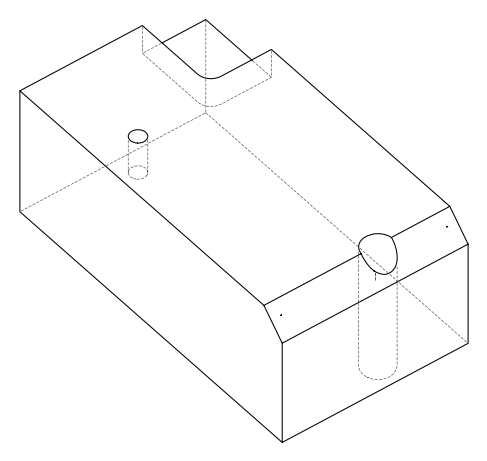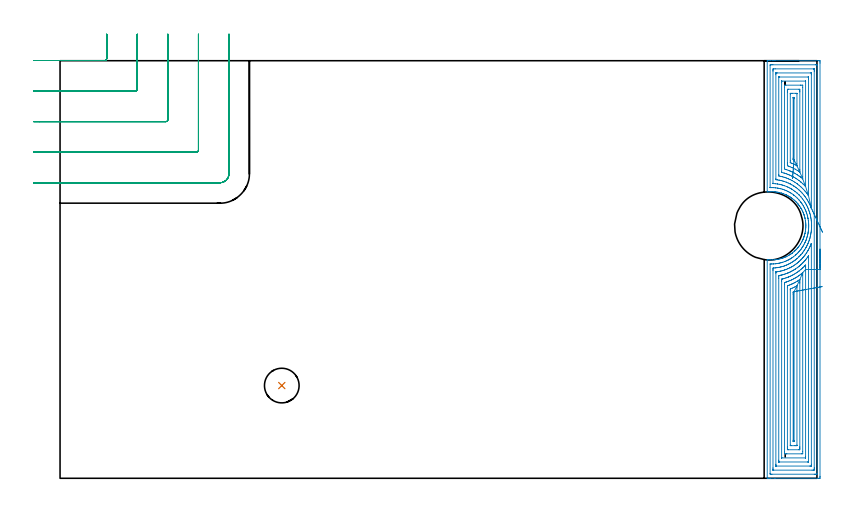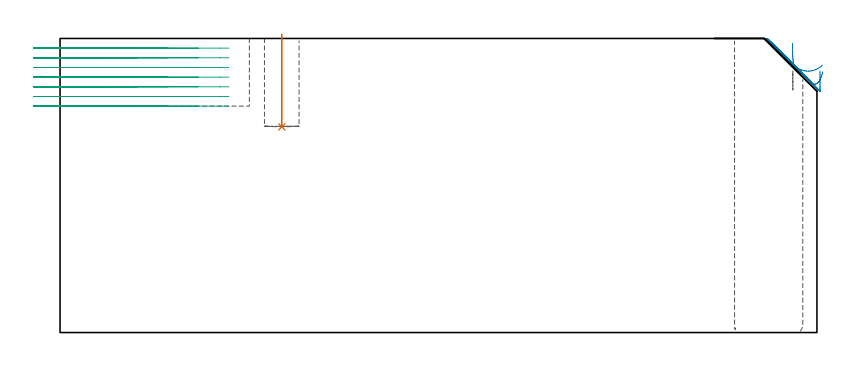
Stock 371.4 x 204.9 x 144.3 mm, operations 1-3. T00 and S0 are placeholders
(PLAN: 4 operations, 3 tool changes, 33.3 min)
(1 INDEXABLE_INSERT_DRILL_BLIND_HOLE_FROM_SOLID | STEP1POCKET | NXT0302_005 | 0.18 min | 9789 mm3)
(2 AREA_MILL | FG_CHAMFER_SURFACE | UGT0205_001 | 15.32 min | 68155 mm3)
(3 MILL_CORNER_NOTCH_RECTANGULAR | CORNER_NOTCH_RECTANGULAR | UGT0201_094 | Follow Part, ap 5, ae 75% | 8.46 min | 214159 mm3)
(4 MILL_THROUGH_HOLE_FROM_SOLID_MATERIAL | STEP1HOLE | NXT0201_007 | Circular | 9.35 min | 123072 mm3)
(TOOL NXT0302_005 | Index. Insert Drill 17mm [880-D1700L20-05] | D17 PA176 FL85 Z2)
(TOOL UGT0205_001 | Chamfer Mill 20 x 3 x 45 deg. | D20 FL50 Z2)
(TOOL UGT0201_094 | End mill 20 mm | D20 FL38 Z4)
(TOOL NXT0201_007 | ENDMILL 25mm [R216.25-25050GCK54P 1620] | D25 R3 FL54 Z5)
(OP 1 INDEXABLE_INSERT_DRILL_BLIND_HOLE_FROM_SOLID)
G17 G21 G94 G90
T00 M6
G54
G17 G0 G90 X108.8 Y45.5 S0 M3
G43 Z154.3 H1
G94 G81 G98 Z100.9 F250. R146.3
G80
M5
M2
(OP 2 AREA_MILL)
G17 G21 G94 G90
T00 M6
G54
G17 G0 G90 X372.9 Y112.45 S1061 M3
G43 Z154.3 H0
Z128.4
G94 G1 Y112.412 Z127.528 F250.
Y112.298 Z126.664
Y112.109 Z125.812
Y111.847 Z124.98
Y111.513 Z124.174
Y111.11 Z123.4
Y110.642 Z122.664
Y110.11 Z121.972
Y109.521 Z121.329
Y108.878 Z120.74
Y108.186 Z120.209
Y107.45 Z119.74
Y106.676 Z119.337
Y105.87 Z119.003
Y105.038 Z118.741
Y104.187 Z118.552
Y103.322 Z118.438
Y102.45 Z118.4
Y0.976
X372.899 Y0.617 Z118.401
X372.894 Y0.088 Z118.403
X372.892 Y0.008 Z118.406
X372.369 Y0. Z118.928
X350.805 Z140.491
X348.418 Z142.877
X347.741 Z143.558
X347.404 Z143.895
X347.033 Z144.258
X347.003 Y0.009 Z144.288
X347. Y0.17 Z144.3
Y106.916
X347.006 Y107.284 Z144.292
X347.356 Y107.254 Z143.943
X347.847 Y107.212 Z143.452
X348.731 Y107.169 Z142.569
X349.615 Y107.167 Z141.685
X350.498 Y107.212 Z140.802
X351.382 Y107.305 Z139.918
X352.265 Y107.444 Z139.034
X352.424 Y107.478 Z138.876
X353.149 Y107.634 Z138.151
X353.829 Y107.805 Z137.471
X353.845 Y107.81 Z137.455
X354.031 Y107.866 Z137.266
X354.184 Y107.919 Z137.112
X354.627 Y108.07 Z136.672
X354.916 Y108.168 Z136.383
X355.514 Y108.402 Z135.785
X355.799 Y108.513 Z135.5
X356.229 Y108.697 Z135.07
X356.24 Y108.703 Z135.059
X356.321 Y108.744 Z134.975
X356.402 Y108.784 Z134.894
X356.497 Y108.83 Z134.802
X356.683 Y108.923 Z134.616
X357.566 Y109.397 Z133.733
X357.899 Y109.59 Z133.399
X358.176 Y109.77 Z133.121
X358.45 Y109.947 Z132.849
X358.619 Y110.065 Z132.677
X358.803 Y110.192 Z132.495
X358.881 Y110.245 Z132.418
X359.063 Y110.372 Z132.234
X359.223 Y110.482 Z132.074
X359.332 Y110.567 Z131.965
X360.217 Y111.288 Z131.082
X360.316 Y111.375 Z130.982
X360.394 Y111.449 Z130.903
X360.559 Y111.605 Z130.74
X360.695 Y111.734 Z130.605
X360.837 Y111.869 Z130.462
X361.1 Y112.119 Z130.199
X361.248 Y112.267 Z130.051
X361.62 Y112.671 Z129.679
X361.984 Y113.081 Z129.316
X362.051 Y113.16 Z129.249
X362.058 Y113.169 Z129.241
X362.316 Y113.495 Z128.981
X362.402 Y113.603 Z128.895
X362.746 Y114.052 Z128.553
X362.825 Y114.162 Z128.475
X362.868 Y114.222 Z128.432
X363.346 Y114.945 Z127.954
X363.751 Y115.607 Z127.548
X363.875 Y115.837 Z127.422
X363.881 Y115.849 Z127.416
X364.166 Y116.41 Z127.134
X364.325 Y116.73 Z126.97
X364.331 Y116.742 Z126.964
X364.386 Y116.858 Z126.914
X364.426 Y116.945 Z126.874
X364.468 Y117.04 Z126.829
X364.609 Y117.346 Z126.691
X364.634 Y117.401 Z126.665
X364.725 Y117.622 Z126.573
X364.73 Y117.636 Z126.567
X364.899 Y118.082 Z126.396
X364.977 Y118.298 Z126.323
X365.053 Y118.515 Z126.247
X365.067 Y118.561 Z126.233
X365.192 Y118.976 Z126.104
X365.244 Y119.142 Z126.054
X365.273 Y119.234 Z126.026
X365.328 Y119.422 Z125.966
X365.515 Y120.133 Z125.778
X365.551 Y120.3 Z125.742
X365.554 Y120.315 Z125.739
X365.719 Y121.192 Z125.58
X365.841 Y122.102 Z125.453
X365.873 Y122.475 Z125.422
X365.914 Y122.977 Z125.376
Y122.995 Z125.375
X365.938 Y123.423 Z125.358
X365.944 Y123.87 Z125.349
X365.943 Y123.889
X365.938 Y124.347 Z125.358
X365.917 Y124.762 Z125.373
X365.915 Y124.782 Z125.374
X365.88 Y125.246 Z125.415
X365.847 Y125.655 Z125.447
X365.728 Y126.547 Z125.57
X365.559 Y127.462 Z125.734
X365.515 Y127.668 Z125.778
X365.457 Y127.908 Z125.837
X365.434 Y128.001 Z125.86
X365.337 Y128.355 Z125.957
X365.273 Y128.57 Z126.027
X365.266 Y128.591 Z126.033
X365.199 Y128.802 Z126.096
X365.081 Y129.188 Z126.218
X365.069 Y129.225 Z126.23
X364.977 Y129.482 Z126.322
X364.897 Y129.695 Z126.396
X364.806 Y129.953 Z126.49
X364.747 Y130.117 Z126.549
X364.633 Y130.4 Z126.664
X364.5 Y130.706 Z126.797
X364.346 Y131.035 Z126.95
X364.03 Y131.661 Z127.268
X363.908 Y131.902 Z127.389
X363.894 Y131.928 Z127.403
X363.77 Y132.159 Z127.53
X363.751 Y132.194 Z127.548
X363.644 Y132.375 Z127.655
X363.572 Y132.496 Z127.728
X363.527 Y132.569 Z127.773
X363.388 Y132.795 Z127.912
X363.203 Y133.074 Z128.097
X362.868 Y133.579 Z128.432
X362.791 Y133.687 Z128.509
X362.576 Y133.964 Z128.723
X362.422 Y134.161 Z128.873
X362.316 Y134.299 Z128.98
X362.235 Y134.404 Z129.062
X362.101 Y134.58 Z129.198
X362.077 Y134.608 Z129.222
X361.984 Y134.719 Z129.315
X361.649 Y135.098 Z129.65
X361.307 Y135.472 Z129.993
X361.101 Y135.682 Z130.199
X360.746 Y136.027 Z130.554
X360.384 Y136.365 Z130.914
X360.35 Y136.394 Z130.948
X360.217 Y136.511 Z131.083
X359.506 Y137.091 Z131.791
X359.333 Y137.234 Z131.966
X359.063 Y137.428 Z132.232
X358.878 Y137.563 Z132.419
X358.632 Y137.734 Z132.668
X358.592 Y137.761 Z132.708
X358.449 Y137.86 Z132.849
X358.224 Y138.007 Z133.072
X358.176 Y138.038 Z133.12
X357.998 Y138.15 Z133.301
X357.96 Y138.172 Z133.339
X357.946 Y138.181 Z133.354
X357.732 Y138.306 Z133.564
X357.565 Y138.405 Z133.732
X357.126 Y138.65 Z134.173
X356.954 Y138.74 Z134.345
X356.683 Y138.882 Z134.617
X356.354 Y139.042 Z134.943
X356.282 Y139.074 Z135.017
X355.799 Y139.285 Z135.499
X354.916 Y139.636 Z136.383
X354.48 Y139.791 Z136.819
X354.042 Y139.935 Z137.257
X353.915 Y139.967 Z137.384
X353.149 Y140.165 Z138.15
X352.893 Y140.221 Z138.406
X352.72 Y140.258 Z138.579
X352.41 Y140.324 Z138.886
X352.264 Y140.356 Z139.033
X351.896 Y140.414 Z139.404
X351.382 Y140.495 Z139.918
X351.079 Y140.527 Z140.22
X350.498 Y140.588 Z140.802
X349.614 Y140.633 Z141.685
X348.731 Y140.631 Z142.568
X347.847 Y140.588 Z143.452
X347.006 Y140.516 Z144.292
X347. Y140.861 Z144.3
Y204.73
X347.003 Y204.89 Z144.288
X347.032 Y204.893 Z144.26
X347.404 Y204.9 Z143.895
X347.741 Z143.558
X348.418 Z142.877
X349.643 Z141.654
X350.192 Z141.103
X350.804 Z140.491
X372.095 Z119.202
X372.369 Y204.898 Z118.928
X372.892 Y204.892 Z118.406
X372.894 Y204.812 Z118.403
X372.899 Y204.283 Z118.401
X372.9 Y203.749 Z118.4
Y102.45
X371.486 Z119.814
Y2.403
X371.482 Y2.01 Z119.818
X370.994 Y2.002 Z120.306
X370.595 Y2.001 Z120.705
X370.109 Y2. Z121.191
X349.305 Y2.001 Z141.995
X348.815 Y2.003 Z142.485
X348.418 Y2.01 Z142.882
X348.414 Y2.403 Z142.886
Y2.407
X348.415 Y105.133 Z142.885
X348.418 Y105.173 Z142.882
X349.267 Y105.168 Z142.033
X349.305 Y105.169 Z141.995
X350.129 Y105.194 Z141.171
X350.192 Y105.198 Z141.108
X350.952 Y105.257 Z140.348
X351.079 Y105.272 Z140.221
X351.743 Y105.355 Z139.557
X351.966 Y105.389 Z139.334
X352.504 Y105.482 Z138.796
X352.853 Y105.552 Z138.447
X353.238 Y105.636 Z138.062
X353.74 Y105.758 Z137.56
X353.95 Y105.812 Z137.35
X354.66 Y106.023 Z136.64
X355.514 Y106.337 Z135.786
X355.931 Y106.497 Z135.369
X356.402 Y106.688 Z134.898
X356.561 Y106.756 Z134.739
X356.909 Y106.916 Z134.391
X357.162 Y107.044 Z134.138
X357.289 Y107.111 Z134.011
X357.74 Y107.355 Z133.56
X358.176 Y107.594 Z133.124
X358.313 Y107.672 Z132.987
X358.544 Y107.81 Z132.756
X358.859 Y108.015 Z132.441
X359.063 Y108.15 Z132.237
X359.39 Y108.373 Z131.91
X359.868 Y108.703 Z131.432
X359.915 Y108.738 Z131.385
X359.95 Y108.766 Z131.35
X360.897 Y109.536 Z130.403
X360.968 Y109.596 Z130.332
X361.361 Y109.962 Z129.939
X361.724 Y110.303 Z129.576
X361.819 Y110.394 Z129.481
X361.915 Y110.489 Z129.385
X362.254 Y110.849 Z129.046
X362.611 Y111.233 Z128.689
X362.682 Y111.312 Z128.618
X362.743 Y111.383 Z128.557
X363.086 Y111.798 Z128.214
X363.471 Y112.276 Z127.829
X363.479 Y112.286 Z127.821
X363.498 Y112.312 Z127.802
X363.858 Y112.807 Z127.442
X364.107 Y113.169 Z127.193
X364.177 Y113.274 Z127.123
X364.219 Y113.337 Z127.081
X364.386 Y113.596 Z126.914
X364.564 Y113.883 Z126.736
X364.672 Y114.063 Z126.628
X364.894 Y114.444 Z126.406
X365.204 Y115.025 Z126.096
X365.273 Y115.162 Z126.027
X365.497 Y115.623 Z125.803
X365.604 Y115.849 Z125.696
X365.777 Y116.235 Z125.523
X365.995 Y116.742 Z125.305
X366.015 Y116.791 Z125.285
X366.16 Y117.175 Z125.14
X366.278 Y117.516 Z125.022
X366.318 Y117.636 Z124.982
X366.493 Y118.194 Z124.807
X366.595 Y118.529 Z124.705
X366.653 Y118.727 Z124.647
X366.696 Y118.883 Z124.605
X366.838 Y119.422 Z124.462
X366.861 Y119.516 Z124.439
X366.877 Y119.593 Z124.423
X367.019 Y120.315 Z124.281
X367.023 Y120.339 Z124.277
X367.047 Y120.467 Z124.253
X367.146 Y121.109 Z124.154
X367.16 Y121.209 Z124.14
X367.245 Y121.903 Z124.055
X367.263 Y122.102 Z124.037
X367.315 Y122.726 Z123.985
X367.33 Y122.995 Z123.97
X367.35 Y123.583 Z123.95
X367.354 Y123.889 Z123.946
X367.344 Y124.483 Z123.956
X367.331 Y124.782 Z123.969
X367.287 Y125.433 Z124.013
X367.266 Y125.675 Z124.034
X367.233 Y126.023 Z124.067
X367.183 Y126.432 Z124.117
X367.163 Y126.568 Z124.137
X367.047 Y127.33 Z124.253
X367.023 Y127.462 Z124.277
X367.018 Y127.491 Z124.282
X366.925 Y127.964 Z124.375
X366.839 Y128.355 Z124.461
X366.773 Y128.631 Z124.527
X366.6 Y129.248 Z124.7
X366.402 Y129.897 Z124.898
X366.32 Y130.141 Z124.98
X366.16 Y130.602 Z125.14
X365.998 Y131.035 Z125.302
X365.895 Y131.301 Z125.405
X365.618 Y131.928 Z125.682
X365.273 Y132.64 Z126.027
X365.182 Y132.821 Z126.118
X365.086 Y133.009 Z126.214
X364.686 Y133.715 Z126.614
X364.386 Y134.203 Z126.914
X364.227 Y134.449 Z127.073
X364.122 Y134.608 Z127.178
X363.868 Y134.978 Z127.432
X363.498 Y135.482 Z127.802
X363.484 Y135.501 Z127.816
X363.434 Y135.566 Z127.866
X362.757 Y136.394 Z128.543
X362.611 Y136.56 Z128.689
X361.933 Y137.288 Z129.367
X361.724 Y137.491 Z129.576
X360.988 Y138.181 Z130.312
X360.837 Y138.309 Z130.463
X360.132 Y138.89 Z131.168
X359.95 Y139.031 Z131.35
X359.893 Y139.074 Z131.407
X359.063 Y139.652 Z132.237
X358.579 Y139.967 Z132.721
X358.176 Y140.204 Z133.124
X357.63 Y140.518 Z133.67
X357.289 Y140.693 Z134.011
X356.957 Y140.861 Z134.343
X356.402 Y141.105 Z134.898
X355.975 Y141.29 Z135.325
X355.514 Y141.466 Z135.786
X354.754 Y141.754 Z136.546
X354.627 Y141.795 Z136.673
X354.567 Y141.815 Z136.733
X353.74 Y142.038 Z137.56
X353.359 Y142.138 Z137.941
X352.853 Y142.244 Z138.447
X352.245 Y142.367 Z139.055
X351.966 Y142.409 Z139.334
X351.209 Y142.516 Z140.091
X351.079 Y142.529 Z140.221
X350.238 Y142.601 Z141.062
X349.305 Y142.632 Z141.995
X348.442 Y142.622 Z142.858
X348.418 Y142.627 Z142.882
X348.415 Y142.647 Z142.885
Y142.65
X348.414 Y202.497 Z142.886
X348.418 Y202.89 Z142.882
X348.907 Y202.898 Z142.393
X349.305 Y202.899 Z141.995
X349.791 Y202.9 Z141.509
X370.595 Y202.899 Z120.705
X371.084 Y202.897 Z120.216
X371.482 Y202.89 Z119.818
X371.486 Y202.497 Z119.814
Y102.45
X370.072 Z121.228
X370.071 Y5.083 Z121.229
X370.07 Y4.719 Z121.23
X370.066 Y4.19 Z121.234
X370.064 Y4.017 Z121.236
X369.892 Y4.005 Z121.408
X369.708 Y4.003 Z121.592
X369.01 Y4. Z122.29
X350.192 Y4.001 Z141.108
X350.003 Y4.003 Z141.297
X349.878 Y4.007 Z141.422
X349.837 Y4.01 Z141.463
X349.835 Y4.026 Z141.465
X349.832 Y4.068 Z141.468
X349.83 Y4.19 Z141.47
X349.829 Y4.556 Z141.471
X349.828 Y5.083 Z141.472
X349.829 Y101.923 Z141.471
X349.83 Y102.45 Z141.47
X349.831 Y102.813 Z141.469
X349.835 Y103.172 Z141.465
X350.192 Y103.195 Z141.108
X350.33 Y103.205 Z140.97
X351.079 Y103.265 Z140.221
X351.151 Y103.271 Z140.149
X351.754 Y103.343 Z139.546
X351.941 Y103.369 Z139.359
X351.966 Y103.373 Z139.334
X352.7 Y103.497 Z138.6
X352.853 Y103.528 Z138.447
X353.432 Y103.654 Z137.868
X353.74 Y103.728 Z137.56
X354.143 Y103.831 Z137.157
X354.627 Y103.971 Z136.673
X354.829 Y104.033 Z136.471
X355.435 Y104.237 Z135.865
X355.494 Y104.257 Z135.806
X355.514 Y104.265 Z135.786
X356.139 Y104.501 Z135.161
X356.402 Y104.606 Z134.898
X356.769 Y104.76 Z134.531
X357.289 Y104.99 Z134.011
X357.384 Y105.034 Z133.916
X357.58 Y105.13 Z133.72
X357.97 Y105.337 Z133.33
X358.176 Y105.449 Z133.124
X358.542 Y105.654 Z132.758
X359.063 Y105.952 Z132.237
X359.183 Y106.023 Z132.117
X359.646 Y106.329 Z131.654
X359.95 Y106.534 Z131.35
X360.175 Y106.689 Z131.125
X360.499 Y106.916 Z130.801
X360.691 Y107.064 Z130.609
X360.837 Y107.18 Z130.463
X361.184 Y107.461 Z130.116
X361.612 Y107.81 Z129.688
X361.673 Y107.861 Z129.627
X361.724 Y107.907 Z129.576
X362.594 Y108.72 Z128.706
X362.611 Y108.737 Z128.689
X363.03 Y109.174 Z128.27
X363.428 Y109.596 Z127.872
X363.462 Y109.633 Z127.838
X363.498 Y109.676 Z127.802
X364.178 Y110.489 Z127.122
X364.271 Y110.605 Z127.029
X364.386 Y110.753 Z126.914
X364.654 Y111.112 Z126.646
X364.852 Y111.383 Z126.448
X365.024 Y111.633 Z126.276
X365.273 Y112.003 Z126.027
X365.38 Y112.168 Z125.92
X365.449 Y112.276 Z125.851
X365.719 Y112.72 Z125.581
X365.987 Y113.169 Z125.313
X366.049 Y113.281 Z125.251
X366.16 Y113.488 Z125.14
X366.354 Y113.867 Z124.946
X366.453 Y114.063 Z124.847
X366.649 Y114.463 Z124.651
X366.882 Y114.956 Z124.418
X366.934 Y115.07 Z124.366
X367.047 Y115.328 Z124.253
X367.198 Y115.697 Z124.102
X367.258 Y115.849 Z124.042
X367.441 Y116.345 Z123.859
X367.581 Y116.742 Z123.719
X367.668 Y117.01 Z123.632
X367.866 Y117.636 Z123.434
X367.882 Y117.688 Z123.418
X367.934 Y117.866 Z123.366
X368.073 Y118.388 Z123.227
X368.109 Y118.529 Z123.191
X368.246 Y119.108 Z123.054
X368.307 Y119.422 Z122.993
X368.389 Y119.857 Z122.911
X368.466 Y120.315 Z122.834
X368.514 Y120.624 Z122.786
X368.595 Y121.209 Z122.705
X368.619 Y121.412 Z122.681
X368.689 Y122.102 Z122.611
X368.7 Y122.224 Z122.6
X368.75 Y122.995 Z122.55
X368.753 Y123.064 Z122.547
X368.773 Y123.889 Z122.527
Y123.937
X368.752 Y124.782 Z122.548
X368.749 Y124.854 Z122.551
X368.691 Y125.675 Z122.609
X368.68 Y125.818 Z122.62
X368.599 Y126.568 Z122.701
X368.566 Y126.825 Z122.734
X368.469 Y127.462 Z122.831
X368.401 Y127.885 Z122.899
X368.314 Y128.355 Z122.986
X368.178 Y129.002 Z123.122
X368.117 Y129.248 Z123.183
X367.934 Y129.937 Z123.366
X367.873 Y130.141 Z123.427
X367.846 Y130.23 Z123.454
X367.584 Y131.035 Z123.716
X367.394 Y131.578 Z123.906
X367.263 Y131.928 Z124.037
X367.047 Y132.468 Z124.253
X366.894 Y132.821 Z124.406
X366.769 Y133.101 Z124.531
X366.462 Y133.715 Z124.838
X366.16 Y134.305 Z125.14
X365.996 Y134.608 Z125.304
X365.786 Y134.985 Z125.514
X365.461 Y135.501 Z125.839
X365.273 Y135.792 Z126.027
X364.868 Y136.394 Z126.432
X364.386 Y137.033 Z126.914
X364.185 Y137.288 Z127.115
X363.498 Y138.123 Z127.802
X363.448 Y138.181 Z127.852
X362.611 Y139.066 Z128.689
X362.604 Y139.074 Z128.696
X361.724 Y139.888 Z129.576
X361.635 Y139.967 Z129.665
X360.837 Y140.613 Z130.463
X360.519 Y140.861 Z130.781
X359.95 Y141.26 Z131.35
X359.224 Y141.754 Z132.076
X359.125 Y141.817 Z132.175
X359.063 Y141.854 Z132.237
X358.821 Y141.998 Z132.479
X358.176 Y142.354 Z133.124
X357.626 Y142.647 Z133.674
X357.289 Y142.808 Z134.011
X356.993 Y142.945 Z134.307
X356.402 Y143.189 Z134.898
X355.514 Y143.542 Z135.786
X354.973 Y143.726 Z136.327
X354.627 Y143.829 Z136.673
X354.224 Y143.947 Z137.076
X353.74 Y144.068 Z137.56
X353.058 Y144.228 Z138.242
X352.853 Y144.266 Z138.447
X351.977 Y144.423 Z139.323
X351.899 Y144.434 Z139.401
X351.079 Y144.531 Z140.221
X350.97 Y144.543 Z140.33
X350.192 Y144.599 Z141.108
X350.016 Y144.611 Z141.284
X349.865 Y144.623 Z141.435
X349.835 Y144.627 Z141.465
X349.832 Y144.642 Z141.468
X349.831 Y144.664 Z141.469
X349.829 Y144.799 Z141.471
Y199.817
X349.83 Y200.181 Z141.47
X349.833 Y200.71 Z141.467
X349.836 Y200.883 Z141.464
X350.008 Y200.895 Z141.292
X350.192 Y200.897 Z141.108
X350.89 Y200.9 Z140.41
X369.708 Y200.899 Z121.592
X369.897 Y200.897 Z121.403
X370.022 Y200.893 Z121.278
X370.063 Y200.89 Z121.237
X370.065 Y200.874 Z121.235
X370.068 Y200.832 Z121.232
X370.07 Y200.71 Z121.23
X370.071 Y200.344 Z121.229
X370.072 Y199.817 Z121.228
Y102.45
X368.657 Z122.643
Y6.87
X368.655 Y6.144 Z122.645
X368.652 Y6.038 Z122.648
X368.651 Y6.015 Z122.649
X368.634 Y6.01 Z122.666
X368.582 Y6.006 Z122.718
X368.366 Y6.002 Z122.934
X367.934 Y6. Z123.366
X351.527 Y6.001 Z139.773
X351.319 Y6.004 Z139.981
X351.268 Y6.008 Z140.032
X351.249 Y6.011 Z140.051
X351.248 Y6.027 Z140.052
X351.246 Y6.096 Z140.054
X351.243 Y6.705 Z140.057
Y6.87
Y100.663
X351.244 Y101.028 Z140.056
X351.247 Y101.21 Z140.053
X351.249 Y101.253 Z140.051
X351.252 Y101.265 Z140.048
X351.271 Y101.27 Z140.029
X351.349 Y101.285 Z139.951
X351.966 Y101.366 Z139.334
X352.132 Y101.389 Z139.168
X352.853 Y101.505 Z138.447
X352.897 Y101.513 Z138.403
X353.109 Y101.557 Z138.191
X353.628 Y101.67 Z137.672
X353.74 Y101.697 Z137.56
X354.339 Y101.848 Z136.961
X354.627 Y101.929 Z136.673
X355.025 Y102.049 Z136.275
X355.514 Y102.209 Z135.786
X355.693 Y102.27 Z135.607
X356.197 Y102.45 Z135.103
X356.346 Y102.506 Z134.954
X356.402 Y102.528 Z134.898
X356.979 Y102.762 Z134.321
X357.289 Y102.894 Z134.011
X357.596 Y103.034 Z133.704
X358.176 Y103.31 Z133.124
X358.198 Y103.321 Z133.102
X358.241 Y103.343 Z133.059
X358.775 Y103.633 Z132.525
X359.063 Y103.793 Z132.237
X359.343 Y103.954 Z131.957
X359.821 Y104.237 Z131.479
X359.9 Y104.287 Z131.4
X359.95 Y104.32 Z131.35
X360.431 Y104.645 Z130.869
X360.837 Y104.923 Z130.463
X361.132 Y105.13 Z130.168
X361.466 Y105.389 Z129.834
X361.724 Y105.594 Z129.576
X361.96 Y105.785 Z129.34
X362.251 Y106.023 Z129.049
X362.445 Y106.191 Z128.855
X362.611 Y106.339 Z128.689
X362.91 Y106.616 Z128.39
X363.231 Y106.916 Z128.069
X363.367 Y107.049 Z127.933
X363.498 Y107.18 Z127.802
X363.807 Y107.499 Z127.493
X364.104 Y107.81 Z127.196
X364.239 Y107.958 Z127.061
X364.386 Y108.124 Z126.914
X364.651 Y108.435 Z126.649
X364.876 Y108.703 Z126.424
X365.055 Y108.922 Z126.245
X365.273 Y109.193 Z126.027
X365.448 Y109.42 Z125.852
X365.58 Y109.596 Z125.72
X365.825 Y109.933 Z125.475
X366.16 Y110.417 Z125.14
X366.189 Y110.46 Z125.111
X366.208 Y110.489 Z125.092
X366.536 Y111.004 Z124.764
X366.773 Y111.383 Z124.527
X366.877 Y111.554 Z124.423
X367.047 Y111.843 Z124.253
X367.201 Y112.121 Z124.099
X367.284 Y112.276 Z124.016
X367.505 Y112.707 Z123.795
X367.74 Y113.169 Z123.56
X367.804 Y113.3 Z123.496
X367.934 Y113.573 Z123.366
X368.087 Y113.908 Z123.213
X368.156 Y114.063 Z123.144
X368.268 Y114.323 Z123.032
X368.355 Y114.532 Z122.945
X368.529 Y114.956 Z122.771
X368.552 Y115.012 Z122.748
X368.615 Y115.163 Z122.685
X368.651 Y115.212 Z122.649
X368.654 Y115.124 Z122.646
X368.656 Y114.956 Z122.644
X368.657 Y114.654 Z122.643
Y102.45
X367.243 Z124.057
X367.242 Y8.261 Z124.058
X367.241 Y8.129 Z124.059
X367.236 Y8.025 Z124.064
X367.234 Y8.008 Z124.066
X367.229 Y8.006 Z124.071
X367.21 Y8.003 Z124.09
X367.047 Y8.001 Z124.253
X366.811 Y8. Z124.489
X352.853 Y8.001 Z138.447
X352.76 Y8.002 Z138.54
X352.703 Y8.005 Z138.597
X352.673 Y8.01 Z138.627
X352.664 Y8.017 Z138.636
X352.663 Y8.064 Z138.637
X352.658 Y8.459 Z138.642
X352.657 Y8.656 Z138.643
Y8.854
Y98.181
X352.659 Y98.877 Z138.641
X352.661 Y99.074 Z138.639
X352.667 Y99.45 Z138.633
X353.087 Y99.534 Z138.213
X353.74 Y99.67 Z137.56
X353.822 Y99.688 Z137.478
X354.174 Y99.77 Z137.126
X354.538 Y99.86 Z136.762
X354.627 Y99.885 Z136.673
X355.224 Y100.063 Z136.076
X355.514 Y100.155 Z135.786
X355.893 Y100.282 Z135.407
X356.402 Y100.462 Z134.898
X356.549 Y100.515 Z134.751
X356.943 Y100.663 Z134.357
X357.191 Y100.762 Z134.109
X357.289 Y100.803 Z134.011
X357.81 Y101.031 Z133.49
X358.176 Y101.199 Z133.124
X358.416 Y101.315 Z132.884
X358.898 Y101.557 Z132.402
X359.006 Y101.614 Z132.294
X359.063 Y101.645 Z132.237
X359.577 Y101.932 Z131.723
X359.95 Y102.144 Z131.35
X360.141 Y102.257 Z131.159
X360.457 Y102.45 Z130.843
X360.687 Y102.601 Z130.613
X360.837 Y102.701 Z130.463
X361.746 Y103.322 Z129.554
X361.775 Y103.343 Z129.525
X362.243 Y103.714 Z129.057
X362.611 Y104.008 Z128.689
X362.737 Y104.11 Z128.563
X362.891 Y104.237 Z128.409
X363.218 Y104.519 Z128.082
X363.498 Y104.77 Z127.802
X363.685 Y104.942 Z127.615
X363.886 Y105.13 Z127.414
X364.14 Y105.377 Z127.16
X364.386 Y105.619 Z126.914
X364.585 Y105.822 Z126.715
X364.778 Y106.023 Z126.522
X365.016 Y106.282 Z126.284
X365.273 Y106.567 Z126.027
X365.435 Y106.753 Z125.865
X365.573 Y106.916 Z125.727
X365.839 Y107.239 Z125.461
X366.16 Y107.63 Z125.14
X366.239 Y107.73 Z125.061
X366.301 Y107.81 Z124.999
X366.619 Y108.241 Z124.681
X366.957 Y108.703 Z124.343
X367.133 Y108.958 Z124.167
X367.23 Y109.095 Z124.07
X367.24 Y109.106 Z124.06
X367.242 Y109.08 Z124.058
X367.243 Y109.032 Z124.057
Y108.901
Y102.45
X365.829 Z125.471
X365.828 Y10.443 Z125.472
X365.827 Y10.163 Z125.473
X365.824 Y10.024 Z125.476
X365.822 Y10.013 Z125.478
X365.812 Y10.01 Z125.488
X365.775 Y10.004 Z125.525
X365.712 Y10.001 Z125.588
X354.179 Z137.121
X354.085 Y10.006 Z137.215
X354.078 Y10.01 Z137.222
X354.075 Y10.017 Z137.225
X354.073 Y10.047 Z137.227
X354.072 Y10.109 Z137.228
Y96.757
X354.073 Y97.09 Z137.227
X354.077 Y97.644 Z137.223
X354.086 Y97.712 Z137.214
X354.148 Y97.729 Z137.152
X354.29 Y97.767 Z137.01
X354.627 Y97.852 Z136.673
X354.732 Y97.879 Z136.568
X355.121 Y97.984 Z136.179
X355.425 Y98.074 Z135.875
X355.514 Y98.102 Z135.786
X356.094 Y98.294 Z135.206
X356.402 Y98.4 Z134.898
X356.751 Y98.526 Z134.55
X357.289 Y98.726 Z134.011
X357.398 Y98.767 Z133.902
X357.676 Y98.877 Z133.624
X358.027 Y99.027 Z133.273
X358.176 Y99.094 Z133.124
X358.634 Y99.309 Z132.666
X359.063 Y99.518 Z132.237
X359.23 Y99.602 Z132.07
X359.555 Y99.77 Z131.745
X359.812 Y99.91 Z131.488
X359.95 Y99.987 Z131.35
X360.377 Y100.234 Z130.923
X360.837 Y100.507 Z130.463
X361.094 Y100.663 Z130.206
X361.474 Y100.916 Z129.826
X361.724 Y101.084 Z129.576
X362.003 Y101.276 Z129.297
X362.408 Y101.557 Z128.892
X362.524 Y101.644 Z128.776
X362.611 Y101.712 Z128.689
X363.534 Y102.45 Z127.766
X363.992 Y102.846 Z127.308
X364.386 Y103.198 Z126.914
X364.461 Y103.267 Z126.839
X364.542 Y103.343 Z126.758
X364.914 Y103.704 Z126.386
X365.273 Y104.055 Z126.027
X365.363 Y104.146 Z125.937
X365.452 Y104.237 Z125.848
X365.736 Y104.529 Z125.564
X365.802 Y104.596 Z125.498
X365.822 Y104.6 Z125.478
X365.824 Y104.574 Z125.476
X365.827 Y104.237 Z125.473
X365.829 Y103.913 Z125.471
Y103.676
Y102.45
X364.386 Y100.827 Z126.914
X364.409 Y100.663 Z126.891
X364.412 Y100.637 Z126.888
X364.415 Y99.77 Z126.885
Y13.123
X364.412 Y12.229 Z126.888
X364.411 Y12.204 Z126.889
X364.386 Y12.01 Z126.914
X363.725 Y12.001 Z127.575
X356.629 Y12. Z134.671
X356.402 Y12.001 Z134.898
X355.739 Y12.004 Z135.561
X355.514 Y12.01 Z135.786
X355.489 Y12.229 Z135.811
X355.488 Y12.257 Z135.812
X355.485 Y13.152 Z135.815
X355.486 Y95.304 Z135.814
X355.487 Y95.332 Z135.813
X355.514 Y96.046 Z135.786
X355.626 Y96.084 Z135.674
X355.976 Y96.197 Z135.324
X356.296 Y96.303 Z135.004
X356.402 Y96.339 Z134.898
X356.953 Y96.535 Z134.347
X357.289 Y96.658 Z134.011
X357.601 Y96.776 Z133.699
X358.176 Y97.002 Z133.124
X358.238 Y97.027 Z133.062
X358.387 Y97.09 Z132.913
X358.853 Y97.302 Z132.447
X359.063 Y97.401 Z132.237
X359.451 Y97.593 Z131.849
X359.95 Y97.845 Z131.35
X360.041 Y97.892 Z131.259
X360.211 Y97.984 Z131.089
X360.614 Y98.209 Z130.686
X360.837 Y98.337 Z130.463
X361.175 Y98.537 Z130.125
X361.724 Y98.87 Z129.576
X361.735 Y98.877 Z129.565
X362.26 Y99.231 Z129.04
X362.611 Y99.469 Z128.689
X362.789 Y99.592 Z128.511
X363.042 Y99.77 Z128.258
X363.302 Y99.968 Z127.998
X363.498 Y100.122 Z127.802
X363.798 Y100.361 Z127.502
X364.175 Y100.663 Z127.125
X364.386 Y100.827 Z126.914
X362.993 Y97.467 Z128.307
X362.997 Y97.09 Z128.303
X362.999 Y96.7 Z128.301
X363. Y96.197 Z128.3
Y95.805
Y15.411
X362.999 Y14.909 Z128.301
X362.998 Y14.52 Z128.302
X362.993 Y14.016 Z128.307
X362.627 Y14. Z128.673
X362.611 Z128.689
X357.289 Y14.001 Z134.011
X356.907 Y14.016 Z134.393
X356.903 Y14.405 Z134.397
X356.9 Y14.909 Z134.4
Y15.301
Y93.517
X356.901 Y93.908 Z134.399
X356.905 Y94.411 Z134.395
X356.906 Y94.43 Z134.394
X356.921 Y94.448 Z134.379
X356.996 Y94.48 Z134.304
X357.082 Y94.514 Z134.218
X357.805 Y94.784 Z133.495
X358.176 Y94.927 Z133.124
X358.443 Y95.035 Z132.857
X359.063 Y95.294 Z132.237
X359.085 Y95.304 Z132.215
X359.672 Y95.584 Z131.628
X359.95 Y95.721 Z131.35
X360.264 Y95.881 Z131.036
X360.837 Y96.182 Z130.463
X360.865 Y96.197 Z130.435
X361.724 Y96.698 Z129.576
X361.969 Y96.844 Z129.331
X362.37 Y97.09 Z128.93
X362.517 Y97.185 Z128.783
X362.611 Y97.242 Z128.689
X362.993 Y97.467 Z128.307
X361.579 Y94.411 Z129.721
X361.586 Y93.517 Z129.714
Y16.319
X361.584 Y16.13 Z129.716
X361.582 Y16.037 Z129.718
X361.58 Y16.018 Z129.72
X361.572 Y16.01 Z129.728
X361.524 Y16.004 Z129.776
X360.837 Y16.001 Z130.463
X360.641 Y16. Z130.659
X358.866 Y16.001 Z132.434
X358.348 Y16.009 Z132.952
X358.322 Y16.01 Z132.978
X358.32 Y16.037 Z132.98
X358.317 Y16.11 Z132.983
X358.315 Y16.259 Z132.985
Y92.484
X358.316 Y92.624 Z132.984
X358.321 Y92.812 Z132.979
X358.327 Y92.897 Z132.973
X359.278 Y93.3 Z132.022
X359.77 Y93.517 Z131.53
X359.893 Y93.575 Z131.407
X359.95 Y93.602 Z131.35
X360.487 Y93.87 Z130.813
X360.837 Y94.049 Z130.463
X361.073 Y94.173 Z130.227
X361.517 Y94.411 Z129.783
X361.539 Y94.414 Z129.761
X361.579 Y94.411 Z129.721
X360.163 Y91.585 Z131.137
X360.166 Y91.578 Z131.134
X360.17 Y91.562 Z131.13
X360.171 Y91.548 Z131.129
X360.172 Y91.507 Z131.128
Y18.482
X360.171 Y18.26 Z131.129
X360.166 Y18.036 Z131.134
X360.165 Y18.013 Z131.135
X360.158 Y18.009 Z131.142
X360.129 Y18.004 Z131.171
X360.07 Y18.002 Z131.23
X359.95 Z131.35
X359.791 Y18.007 Z131.509
X359.739 Y18.01 Z131.561
X359.735 Y18.11 Z131.565
X359.731 Y18.259 Z131.569
X359.729 Y18.482 Z131.571
X359.728 Y18.706 Z131.572
Y90.168
X359.729 Y90.837 Z131.571
X359.731 Y91.058 Z131.569
X359.735 Y91.284 Z131.565
X359.745 Y91.397 Z131.555
X359.804 Y91.427 Z131.496
X359.95 Y91.497 Z131.35
X360.111 Y91.569 Z131.189
X360.149 Y91.582 Z131.151
X360.163 Y91.585 Z131.137
X360.801 Y91.699 Z130.553
X361.486 Y91.821 Z130.027
X362.214 Y91.951 Z129.564
X362.979 Y92.088 Z129.167
X363.775 Y92.23 Z128.84
X364.596 Y92.377 Z128.584
X365.436 Y92.527 Z128.402
X366.288 Y92.68 Z128.295
X367.146 Y92.833 Z128.264
X368.004 Y92.986 Z128.309
X368.854 Y93.138 Z128.429
X369.691 Y93.288 Z128.625
X370.508 Y93.434 Z128.894
X371.299 Y93.576 Z129.234
X372.058 Y93.711 Z129.643
X372.778 Y93.84 Z130.117
X373.456 Y93.961 Z130.654
X374.084 Y94.073 Z131.248
G0 X374.181 Y120.643 Z127.973
G1 X374.024 Y120.982 Z127.184
X373.837 Y121.382 Z126.432
X373.624 Y121.84 Z125.721
X373.386 Y122.353 Z125.056
X373.124 Y122.916 Z124.443
X372.84 Y123.525 Z123.887
X372.537 Y124.176 Z123.391
X372.217 Y124.863 Z122.96
X371.882 Y125.582 Z122.597
X371.535 Y126.327 Z122.304
X371.179 Y127.093 Z122.084
X370.816 Y127.872 Z121.938
X370.449 Y128.661 Z121.868
X370.081 Y129.451 Z121.874
X369.714 Y130.239 Z121.955
X369.352 Y131.017 Z122.113
X368.997 Y131.779 Z122.344
X368.652 Y132.521 Z122.648
X368.642 Y132.543 Z122.658
X368.598 Y132.652 Z122.702
X368.534 Y132.821 Z122.766
X368.467 Y132.992 Z122.833
X368.341 Y133.305 Z122.959
X368.162 Y133.715 Z123.138
X367.934 Y134.226 Z123.366
X367.75 Y134.608 Z123.55
X367.567 Y134.977 Z123.733
X367.291 Y135.501 Z124.009
X367.047 Y135.945 Z124.253
X366.785 Y136.394 Z124.515
X366.545 Y136.783 Z124.755
X366.222 Y137.288 Z125.078
X366.16 Y137.382 Z125.14
X365.835 Y137.852 Z125.465
X365.591 Y138.181 Z125.709
X365.273 Y138.592 Z126.027
X364.884 Y139.074 Z126.416
X364.386 Y139.674 Z126.914
X364.116 Y139.967 Z127.184
X363.498 Y140.614 Z127.802
X363.249 Y140.861 Z128.051
X362.611 Y141.452 Z128.689
X362.268 Y141.754 Z129.032
X361.724 Y142.198 Z129.576
X361.154 Y142.647 Z130.146
X360.837 Y142.872 Z130.463
X360.12 Y143.369 Z131.18
X359.95 Y143.482 Z131.35
X359.86 Y143.541 Z131.44
X359.063 Y144.005 Z132.237
X358.292 Y144.434 Z133.008
X358.176 Y144.494 Z133.124
X358.055 Y144.555 Z133.245
X357.289 Y144.9 Z134.011
X356.49 Y145.238 Z134.81
X356.402 Y145.272 Z134.898
X356.26 Y145.327 Z135.04
X355.514 Y145.595 Z135.786
X355.112 Y145.733 Z136.188
X354.627 Y145.867 Z136.673
X353.893 Y146.067 Z137.407
X353.74 Y146.102 Z137.56
X353.209 Y146.22 Z138.091
X352.853 Y146.285 Z138.447
X352.775 Y146.299 Z138.525
X351.966 Y146.425 Z139.334
X351.726 Y146.462 Z139.574
X351.323 Y146.517 Z139.977
X351.282 Y146.524 Z140.018
X351.255 Y146.531 Z140.045
X351.25 Y146.552 Z140.05
X351.247 Y146.683 Z140.053
X351.243 Y146.948 Z140.057
Y198.03
X351.245 Y198.756 Z140.055
X351.248 Y198.862 Z140.052
X351.249 Y198.885 Z140.051
X351.266 Y198.89 Z140.034
X351.318 Y198.894 Z139.982
X351.534 Y198.898 Z139.766
X351.966 Y198.9 Z139.334
X368.373 Y198.899 Z122.927
X368.581 Y198.896 Z122.719
X368.632 Y198.892 Z122.668
X368.651 Y198.889 Z122.649
X368.652 Y198.873 Z122.648
X368.654 Y198.804 Z122.646
X368.657 Y198.195 Z122.643
Y198.03
Y132.821
X368.654 Y132.58 Z122.646
X368.652 Y132.521 Z122.648
X367.236 Y138.703 Z124.064
X367.047 Y138.971 Z124.253
X366.975 Y139.074 Z124.325
X366.814 Y139.309 Z124.486
X366.31 Y139.967 Z124.99
X366.16 Y140.157 Z125.14
X365.584 Y140.861 Z125.716
X365.273 Y141.232 Z126.027
X364.788 Y141.754 Z126.512
X364.386 Y142.174 Z126.914
X363.901 Y142.647 Z127.399
X363.498 Y143.02 Z127.802
X362.91 Y143.541 Z128.39
X362.611 Y143.784 Z128.689
X361.798 Y144.434 Z129.502
X361.724 Y144.488 Z129.576
X361.541 Y144.618 Z129.759
X360.837 Y145.096 Z130.463
X360.491 Y145.327 Z130.809
X359.95 Y145.648 Z131.35
X359.197 Y146.085 Z132.103
X359.063 Y146.158 Z132.237
X358.946 Y146.22 Z132.354
X358.176 Y146.594 Z133.124
X357.494 Y146.907 Z133.806
X357.289 Y146.992 Z134.011
X356.993 Y147.114 Z134.307
X356.402 Y147.339 Z134.898
X356.045 Y147.473 Z135.255
X355.514 Y147.648 Z135.786
X355.242 Y147.733 Z136.058
X354.627 Y147.905 Z136.673
X354.256 Y148.007 Z137.044
X353.74 Y148.125 Z137.56
X353.589 Y148.159 Z137.711
X352.853 Y148.304 Z138.447
X352.672 Y148.34 Z138.628
X352.663 Y148.703 Z138.637
X352.659 Y148.9 Z138.641
X352.657 Y149.097 Z138.643
X352.658 Y196.639 Z138.642
X352.659 Y196.771 Z138.641
X352.664 Y196.875 Z138.636
X352.666 Y196.892 Z138.634
X352.671 Y196.894 Z138.629
X352.69 Y196.897 Z138.61
X352.853 Y196.899 Z138.447
X353.089 Y196.9 Z138.211
X367.047 Y196.899 Z124.253
X367.14 Y196.898 Z124.16
X367.197 Y196.895 Z124.103
X367.227 Y196.89 Z124.073
X367.236 Y196.883 Z124.064
X367.237 Y196.836 Z124.063
X367.242 Y196.441 Z124.058
X367.243 Y196.244 Z124.057
Y196.046
Y139.77
X367.242 Y139.074 Z124.058
X367.24 Y138.88 Z124.06
X367.236 Y138.703 Z124.064
X365.824 Y143.177 Z125.476
X365.805 Y143.193 Z125.495
X365.684 Y143.315 Z125.616
X365.464 Y143.541 Z125.836
X365.273 Y143.733 Z126.027
X364.558 Y144.434 Z126.742
X364.386 Y144.591 Z126.914
X363.558 Y145.327 Z127.742
X363.498 Y145.377 Z127.802
X363.238 Y145.589 Z128.062
X362.611 Y146.081 Z128.689
X362.43 Y146.22 Z128.87
X361.724 Y146.708 Z129.576
X361.129 Y147.114 Z130.171
X360.837 Y147.293 Z130.463
X360.392 Y147.562 Z130.908
X359.95 Y147.811 Z131.35
X359.6 Y148.007 Z131.7
X359.245 Y148.19 Z132.055
X359.063 Y148.281 Z132.237
X358.533 Y148.54 Z132.767
X358.176 Y148.698 Z133.124
X357.713 Y148.9 Z133.587
X357.289 Y149.07 Z134.011
X357.012 Y149.179 Z134.288
X356.402 Y149.401 Z134.898
X355.645 Y149.662 Z135.655
X355.514 Y149.7 Z135.786
X355.186 Y149.793 Z136.114
X354.078 Y150.088 Z137.222
X354.076 Y150.12 Z137.224
X354.073 Y150.197 Z137.227
X354.072 Y150.353 Z137.228
X354.071 Y194.457 Z137.229
X354.073 Y194.737 Z137.227
X354.076 Y194.876 Z137.224
X354.077 Y194.887 Z137.223
X354.088 Y194.89 Z137.212
X354.125 Y194.896 Z137.175
X354.188 Y194.899 Z137.112
X365.721 Z125.579
X365.815 Y194.894 Z125.485
X365.822 Y194.89 Z125.478
X365.825 Y194.884 Z125.475
X365.827 Y194.853 Z125.473
X365.829 Y194.791 Z125.471
X365.828 Y143.541 Z125.472
X365.827 Y143.224 Z125.473
X365.824 Y143.177 Z125.476
X364.386 Y146.968 Z126.914
X364.304 Y147.032 Z126.996
X364.2 Y147.114 Z127.1
X363.498 Y147.672 Z127.802
X363.312 Y147.819 Z127.988
X363.065 Y148.007 Z128.235
X362.611 Y148.323 Z128.689
X361.773 Y148.9 Z129.527
X361.724 Y148.932 Z129.576
X361.64 Y148.985 Z129.66
X360.837 Y149.454 Z130.463
X360.251 Y149.793 Z131.049
X359.95 Y149.953 Z131.35
X359.621 Y150.125 Z131.679
X359.063 Y150.389 Z132.237
X358.419 Y150.687 Z132.881
X358.176 Y150.791 Z133.124
X357.999 Y150.865 Z133.301
X357.289 Y151.136 Z134.011
X356.573 Y151.407 Z134.727
X356.402 Y151.465 Z134.898
X356.06 Y151.58 Z135.24
X355.514 Y151.751 Z135.786
X355.487 Y152.473 Z135.813
X355.486 Y152.502 Z135.814
X355.485 Y191.777 Z135.815
X355.488 Y192.671 Z135.812
X355.489 Y192.696 Z135.811
X355.514 Y192.89 Z135.786
X356.175 Y192.899 Z135.125
X363.271 Y192.9 Z128.029
X363.498 Y192.899 Z127.802
X364.161 Y192.896 Z127.139
X364.386 Y192.89 Z126.914
X364.411 Y192.671 Z126.889
X364.412 Y192.643 Z126.888
X364.415 Y191.777 Z126.885
Y147.978
X364.411 Y147.114 Z126.889
X364.409 Y147.09 Z126.891
X364.386 Y146.968 Z126.914
X362.993 Y150.302 Z128.307
X362.611 Y150.552 Z128.689
X362.404 Y150.687 Z128.896
X361.724 Y151.095 Z129.576
X360.905 Y151.58 Z130.395
X360.837 Y151.618 Z130.463
X360.752 Y151.665 Z130.548
X359.95 Y152.071 Z131.35
X359.116 Y152.473 Z132.184
X359.063 Y152.497 Z132.237
X359.02 Y152.516 Z132.28
X358.176 Y152.862 Z133.124
X357.531 Y153.122 Z133.769
X357.289 Y153.217 Z134.011
X356.907 Y153.367 Z134.393
X356.903 Y153.755 Z134.397
X356.9 Y154.26 Z134.4
Y154.652
Y189.489
Y189.991
X356.902 Y190.38 Z134.398
X356.907 Y190.884 Z134.393
X357.273 Y190.9 Z134.027
X357.289 Z134.011
X362.611 Y190.899 Z128.689
X362.993 Y190.884 Z128.307
X362.997 Y190.495 Z128.303
X363. Y189.991 Z128.3
Y189.599
Y151.58
Y151.189
X362.997 Y150.687 Z128.303
X362.993 Y150.302 Z128.307
X361.579 Y153.367 Z129.721
X361.571 Y153.366 Z129.729
X361.554 Y153.367 Z129.746
X360.837 Y153.741 Z130.463
X360.083 Y154.126 Z131.217
X359.95 Y154.189 Z131.35
X359.798 Y154.26 Z131.502
X359.063 Y154.578 Z132.237
X358.511 Y154.816 Z132.789
X358.393 Y154.863 Z132.907
X358.365 Y154.876 Z132.935
X358.339 Y154.892 Z132.961
X358.32 Y154.905 Z132.98
X358.319 Y154.923 Z132.981
X358.315 Y155.013 Z132.985
X358.314 Y155.153 Z132.986
Y155.907
Y188.581
X358.316 Y188.77 Z132.984
X358.318 Y188.863 Z132.982
X358.32 Y188.882 Z132.98
X358.328 Y188.89 Z132.972
X358.376 Y188.896 Z132.924
X359.063 Y188.899 Z132.237
X359.259 Y188.9 Z132.041
X361.034 Y188.899 Z130.266
X361.552 Y188.891 Z129.748
X361.578 Y188.89 Z129.722
X361.58 Y188.863 Z129.72
X361.583 Y188.79 Z129.717
X361.585 Y188.641 Z129.715
X361.586 Y154.26 Z129.714
X361.582 Y153.51 Z129.718
X361.579 Y153.367 Z129.721
X360.164 Y156.203 Z131.136
X360.158 Z131.142
X360.132 Y156.212 Z131.168
X359.95 Y156.292 Z131.35
X359.764 Y156.379 Z131.536
X359.741 Y156.391 Z131.559
X359.735 Y156.449 Z131.565
X359.731 Y156.567 Z131.569
X359.729 Y156.716 Z131.571
X359.728 Y156.94 Z131.572
Y157.163
Y186.418
X359.729 Y186.64 Z131.571
X359.733 Y186.864 Z131.567
X359.735 Y186.887 Z131.565
X359.742 Y186.891 Z131.558
X359.771 Y186.896 Z131.529
X359.83 Y186.898 Z131.47
X359.95 Z131.35
X360.109 Y186.893 Z131.191
X360.161 Y186.89 Z131.139
X360.165 Y186.79 Z131.135
X360.169 Y186.641 Z131.131
X360.171 Y186.418 Z131.129
X360.172 Y186.194 Z131.128
X360.171 Y156.492 Z131.129
X360.17 Y156.343 Z131.13
X360.166 Y156.225 Z131.134
X360.164 Y156.203 Z131.136
X360.092 Y155.34 Z131.246
X360.021 Y154.491 Z131.431
X359.952 Y153.66 Z131.69
X359.885 Y152.856 Z132.02
X359.821 Y152.083 Z132.419
X359.76 Y151.347 Z132.885
X359.702 Y150.655 Z133.413
X359.648 Y150.012 Z133.999
X359.599 Y149.422 Z134.64
X359.555 Y148.889 Z135.33
X359.516 Y148.419 Z136.063
X359.482 Y148.014 Z136.835
X359.454 Y147.678 Z137.64
X359.432 Y147.413 Z138.471
X359.416 Y147.221 Z139.322
X359.406 Y147.104 Z140.186
X359.402 Y147.062 Z141.057
X359.405 Y147.096 Z141.929
G0 Z154.3
M5
M2
(OP 3 MILL_CORNER_NOTCH_RECTANGULAR)
G17 G21 G94 G90
T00 M6
G54
G17 G0 G90 X-13. Y205. S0 M3
G43 Z154.3 H0
Z139.557
G94 G1 X-10. F250.
X21.906 F500.
G3 X22.9 Y205.994 R1.
G1 Y214.9
Y217.9 F250.
G0 Z154.3
X-13. Y190.
Z139.557
G1 X-10.
X36.905 F500.
G3 X37.9 Y190.995 R1.
G1 Y214.9
Y217.9 F250.
G0 Z154.3
X-13. Y175.
Z139.557
G1 X-10.
X51.905 F500.
G3 X52.9 Y175.995 R1.
G1 Y214.9
Y217.9 F250.
G0 Z154.3
X-13. Y160.
Z139.557
G1 X-10.
X66.905 F500.
G3 X67.9 Y160.995 R1.
G1 Y214.9
Y217.9 F250.
G0 Z154.3
X-13. Y145.
Z139.557
G1 X-10.
X78.4 F500.
G3 X82.9 Y149.5 R4.5
G1 Y214.9
Y217.9 F250.
G0 Z154.3
X-13. Y205.
Z134.814
G1 X-10.
X21.906 F500.
G3 X22.9 Y205.994 R1.
G1 Y214.9
Y217.9 F250.
G0 Z154.3
X-13. Y190.
Z134.814
G1 X-10.
X36.905 F500.
G3 X37.9 Y190.995 R1.
G1 Y214.9
Y217.9 F250.
G0 Z154.3
X-13. Y175.
Z134.814
G1 X-10.
X51.905 F500.
G3 X52.9 Y175.995 R1.
G1 Y214.9
Y217.9 F250.
G0 Z154.3
X-13. Y160.
Z134.814
G1 X-10.
X66.904 F500.
G3 X67.9 Y160.996 R1.
G1 Y214.9
Y217.9 F250.
G0 Z154.3
X-13. Y145.
Z134.814
G1 X-10.
X78.4 F500.
G3 X82.9 Y149.5 R4.5
G1 Y214.9
Y217.9 F250.
G0 Z154.3
X-13. Y205.
Z130.071
G1 X-10.
X21.906 F500.
G3 X22.9 Y205.994 R1.
G1 Y214.9
Y217.9 F250.
G0 Z154.3
X-13. Y190.
Z130.071
G1 X-10.
X36.905 F500.
G3 X37.9 Y190.995 R1.
G1 Y214.9
Y217.9 F250.
G0 Z154.3
X-13. Y175.
Z130.071
G1 X-10.
X51.905 F500.
G3 X52.9 Y175.995 R1.
G1 Y214.9
Y217.9 F250.
G0 Z154.3
X-13. Y160.
Z130.071
G1 X-10.
X66.905 F500.
G3 X67.9 Y160.995 R1.
G1 Y214.9
Y217.9 F250.
G0 Z154.3
X-13. Y145.
Z130.071
G1 X-10.
X78.4 F500.
G3 X82.9 Y149.5 R4.5
G1 Y214.9
Y217.9 F250.
G0 Z154.3
X-13. Y205.
Z125.329
G1 X-10.
X21.906 F500.
G3 X22.9 Y205.994 R1.
G1 Y214.9
Y217.9 F250.
G0 Z154.3
X-13. Y190.
Z125.329
G1 X-10.
X36.905 F500.
G3 X37.9 Y190.995 R1.
G1 Y214.9
Y217.9 F250.
G0 Z154.3
X-13. Y175.
Z125.329
G1 X-10.
X51.905 F500.
G3 X52.9 Y175.995 R1.
G1 Y214.9
Y217.9 F250.
G0 Z154.3
X-13. Y160.
Z125.329
G1 X-10.
X66.905 F500.
G3 X67.9 Y160.995 R1.
G1 Y214.9
Y217.9 F250.
G0 Z154.3
X-13. Y145.
Z125.329
G1 X-10.
X78.4 F500.
G3 X82.9 Y149.5 R4.5
G1 Y214.9
Y217.9 F250.
G0 Z154.3
X-13. Y205.
Z120.586
G1 X-10.
X21.906 F500.
G3 X22.9 Y205.994 R1.
G1 Y214.9
Y217.9 F250.
G0 Z154.3
X-13. Y190.
Z120.586
G1 X-10.
X36.905 F500.
G3 X37.9 Y190.995 R1.
G1 Y214.9
Y217.9 F250.
G0 Z154.3
X-13. Y175.
Z120.586
G1 X-10.
X51.905 F500.
G3 X52.9 Y175.995 R1.
G1 Y214.9
Y217.9 F250.
G0 Z154.3
X-13. Y160.
Z120.586
G1 X-10.
X66.905 F500.
G3 X67.9 Y160.995 R1.
G1 Y214.9
Y217.9 F250.
G0 Z154.3
X-13. Y145.
Z120.586
G1 X-10.
X78.4 F500.
G3 X82.9 Y149.5 R4.5
G1 Y214.9
Y217.9 F250.
G0 Z154.3
X-13. Y205.
Z115.843
G1 X-10.
X21.906 F500.
G3 X22.9 Y205.994 R1.
G1 Y214.9
Y217.9 F250.
G0 Z154.3
X-13. Y190.
Z115.843
G1 X-10.
X36.905 F500.
G3 X37.9 Y190.995 R1.
G1 Y214.9
Y217.9 F250.
G0 Z154.3
X-13. Y175.
Z115.843
G1 X-10.
X51.905 F500.
G3 X52.9 Y175.995 R1.
G1 Y214.9
Y217.9 F250.
G0 Z154.3
X-13. Y160.
Z115.843
G1 X-10.
X66.905 F500.
G3 X67.9 Y160.995 R1.
G1 Y214.9
Y217.9 F250.
G0 Z154.3
X-13. Y145.
Z115.843
G1 X-10.
X78.4 F500.
G3 X82.9 Y149.5 R4.5
G1 Y214.9
Y217.9 F250.
G0 Z154.3
X-13. Y205.
Z111.1
G1 X-10.
X21.906 F500.
G3 X22.9 Y205.994 R1.
G1 Y214.9
Y217.9 F250.
G0 Z154.3
X-13. Y190.
Z111.1
G1 X-10.
X36.905 F500.
G3 X37.9 Y190.995 R1.
G1 Y214.9
Y217.9 F250.
G0 Z154.3
X-13. Y175.
Z111.1
G1 X-10.
X51.905 F500.
G3 X52.9 Y175.995 R1.
G1 Y214.9
Y217.9 F250.
G0 Z154.3
X-13. Y160.
Z111.1
G1 X-10.
X66.905 F500.
G3 X67.9 Y160.995 R1.
G1 Y214.9
Y217.9 F250.
G0 Z154.3
X-13. Y145.
Z111.1
G1 X-10.
X78.4 F500.
G3 X82.9 Y149.5 R4.5
G1 Y214.9
Y217.9 F250.
G0 Z154.3
M5
M2
